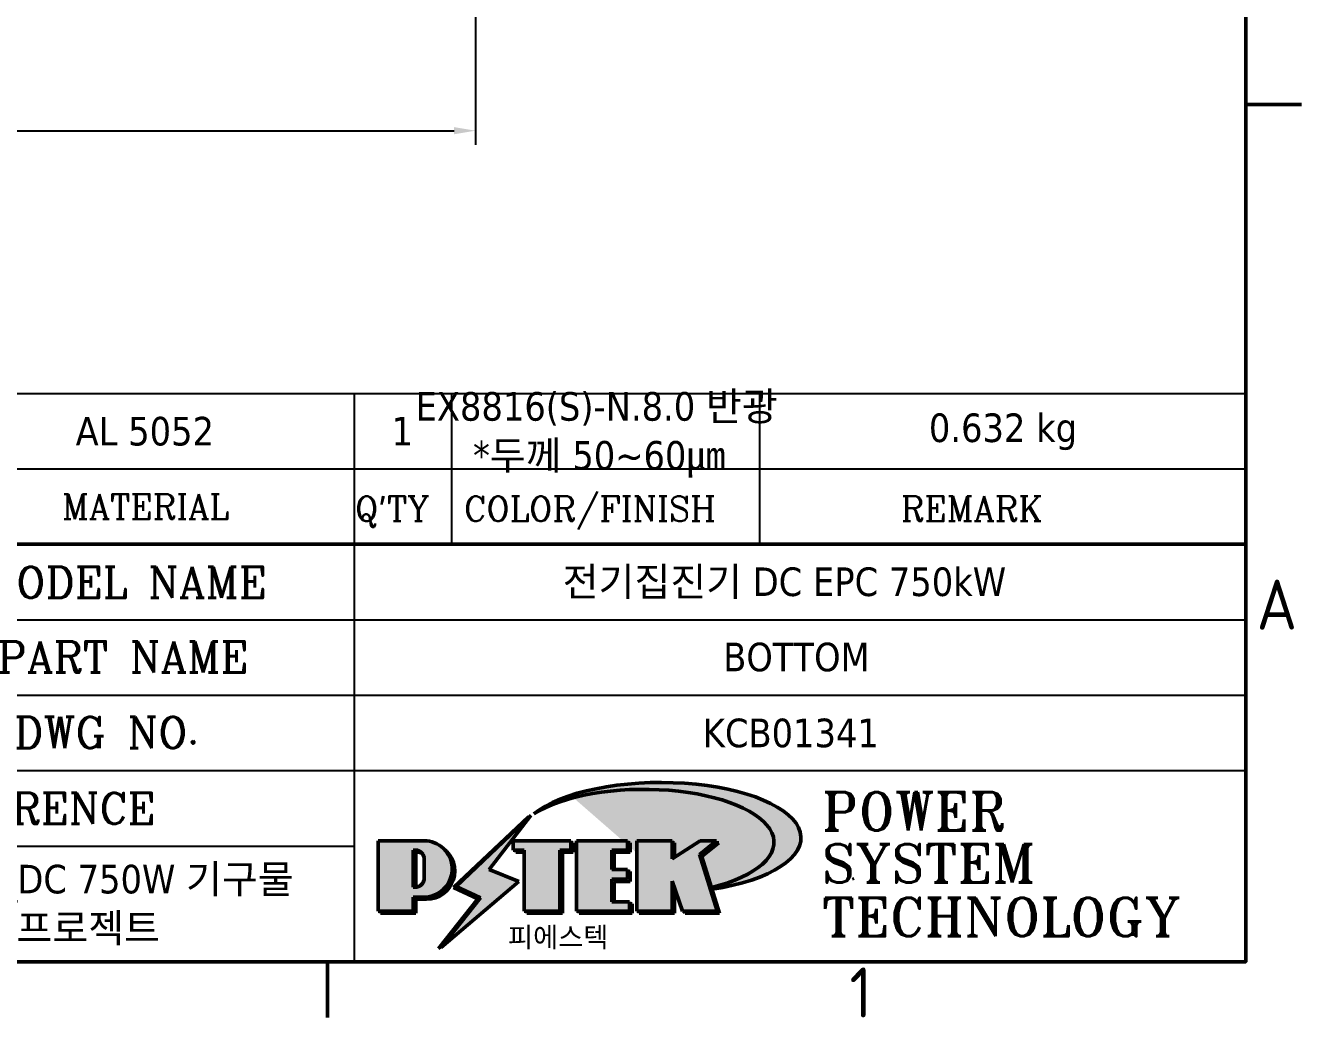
# Model space of a CAD drawing. Header units: millimetres. Extents: x 0 to 1188, y 0 to 840.
# Drawn here: x 997.2 to 1175.8, y 12.2 to 151 of the extents above; entities that cross this region are included whole.
import ezdxf
from ezdxf.enums import TextEntityAlignment as Align

# ---------------------------------------------------------------- set-up
doc = ezdxf.new("R2010")
doc.units = ezdxf.units.MM
doc.header["$LTSCALE"] = 2
doc.layers.get('0').update_dxf_attribs({"color": 3, "lineweight": 25})
for name, color, linetype, lineweight in [('경계(ISO)', 7, 'Continuous', 50), ('제목(ISO)', 5, 'Continuous', 50), ('치수(ISO)', 2, 'Continuous', 25), ('해치(ISO)', 7, 'Continuous', 18)]:
    doc.layers.add(name, color=color, linetype=linetype, lineweight=lineweight)
doc.styles.add('HAN_370', font='', dxfattribs={"width": 2})
doc.styles.add('RC_284', font='ROMANC.shx')
doc.styles.add('RC_292', font='ROMANC.shx')
doc.styles.add('ROMANT_294', font='romant.shx')
doc.styles.add('문자 텍스트_PSTEK_POSCO', font='isocp.shx')
doc.styles.add('치수 텍스트_PSTEK_POSCO', font='isocp.shx')
doc.styles.add('텍스트 스타일198', font='tahoma.ttf')
doc.styles.get('HAN_370').set_extended_font_data('GulimChe')
doc.dimstyles.new('치수_PSTEK_POSCO', dxfattribs={"dimscale": 2, "dimtxt": 2.5, "dimasz": 1.5, "dimexe": 1, "dimexo": 1.5, "dimgap": 1, "dimtad": 1, "dimrnd": 1e-08, "dimdsep": 46, "dimtxsty": '치수 텍스트_PSTEK_POSCO', "dimcen": 0.09, "dimdle": 10, "dimclrd": 7, "dimclre": 7, "dimclrt": 2, "dimadec": 1, "dimazin": 2, "dimtfac": 1, "dimtmove": 0, "dimatfit": 3, "dimfxl": 0, "dimtolj": 1, "dimlwd": -1, "dimlwe": -1, "dimarcsym": 0})

# ---------------------------------------------------------------- blocks, each defined once
blk = doc.blocks.new('경계 Default Border')
at = {"layer": '경계(ISO)'}
for p, q in [((584.0000152587891, 70), (587.9000091552734, 70)), ((519.7499847412109, 10), (519.7499847412109, 6.100000143051147))]:
    blk.add_line(p, q, dxfattribs=at)
at = {"layer": '경계(ISO)', "flags": 128}
blk.add_lwpolyline([(10, 10), (10, 410), (584.0000152587891, 410), (584.0000152587891, 10), (10, 10)], dxfattribs=at)
at = {"layer": '경계(ISO)', "color": 2, "char_height": 3.499999940395355, "attachment_point": 7, "style": '문자 텍스트_PSTEK_POSCO'}
for s, insert in [('A', (584.7668009327638, 33.24165676429402)), ('1', (556.2754104957878, 6.100000059604644))]:
    blk.add_mtext(s, dxfattribs=dict(at, insert=insert))
blk = doc.blocks.new('제목 블록 PSTEK')
for color, points in [(252, [(317.2195697678507, 17.0593801673321), (322.0326348870767, 21.62682475217465), (322.2781991042243, 21.94392121864296), (317.0471853425802, 16.97985676345368), (318.7512090904202, 16.1899260703855), (316.0018030350395, 12.71868385740789), (316.3356552234328, 13.00206718743325), (318.9235935156908, 16.2694494742633)]), (5, [(321.6183518841322, 17.4193704504104), (319.5281351041078, 18.24969419629727), (322.4505835294948, 22.02344462252142), (317.2195697678507, 17.0593801673321), (318.9235935156908, 16.2694494742633), (316.1741874603099, 12.79820726128571)]), (1, [(324.4839107253602, 19.60711530335299), (325.2419748254881, 19.60711530335299), (325.2419748254881, 20.25857663940324), (321.2266040451076, 20.25857663940324), (321.2266040451076, 19.60711530335299), (321.9846681452406, 19.60711530335299), (321.9846681452406, 15.3430047401139), (324.4839107253602, 15.3430047401139)]), (252, [(324.6615819988275, 19.45905590879572), (325.4196460989604, 19.45905590879572), (325.4196460989604, 20.11051724484596), (325.2419748254881, 20.11051724484596), (325.2419748254881, 19.60711530335299), (324.4839107253602, 19.60711530335299), (324.4839107253602, 15.3430047401139), (322.1623394187076, 15.3430047401139), (322.1623394187076, 15.19494534555726), (324.6615819988275, 15.19494534555726)]), (1, [(329.2277337269622, 20.25857663940324), (325.65654113025, 20.25857663940324), (325.65654113025, 15.3430047401139), (329.3580259941756, 15.3430047401139), (329.3580259941756, 15.9944660761648), (328.1137701654877, 15.9944660761648), (328.1137701654877, 17.56360607323003), (329.2277337269622, 17.56360607323003), (329.2277337269622, 18.25543873810179), (328.1137701654877, 18.25543873810179), (328.1137701654877, 19.60711530335299), (329.2277337269622, 19.60711530335299)]), (252, [(328.2914414389548, 19.45905590879572), (329.4054050004294, 19.45905590879572), (329.4054050004294, 20.11051724484596), (329.2277337269622, 20.11051724484596), (329.2277337269622, 19.60711530335299), (328.1137701654877, 19.60711530335299), (328.1137701654877, 18.25543873810179), (328.2914414389548, 18.25543873810179)]), (1, [(332.3312149849806, 20.25857663940324), (329.8592894925411, 20.25857663940324), (329.8592894925411, 15.3430047401139), (332.3312149849806, 15.3430047401139), (332.3312149849806, 17.4318630164523), (333.0701931098801, 15.3430047401139), (335.4855464857051, 15.3430047401139), (334.2514536401189, 19.30614745124769), (335.4379594596742, 20.25857663940324), (334.3071782107978, 20.25857663940324), (332.3312149849806, 18.99741471888304)]), (252, [(332.5088862584528, 20.1105172448466), (332.3312149849806, 20.1105172448466), (332.3312149849806, 18.99741471888368), (332.5088862584528, 19.11081371413894)]), (252, [(335.6156307331414, 20.11051724484596), (335.2535118015555, 20.11051724484596), (334.2514536401189, 19.30614745124769), (335.4855464857051, 15.3430047401139), (333.1954852176545, 15.3430047401139), (333.2478643833523, 15.19494534555726), (335.6632177591723, 15.19494534555726), (334.4291249135862, 19.15808805669106)]), (252, [(321.9846681452406, 19.60711530335299), (321.4042753185749, 19.60711530335299), (321.4042753185749, 19.45905590879572), (321.9846681452406, 19.45905590879572)]), (252, [(328.2914414389548, 17.41554667867274), (329.4054050004294, 17.41554667867274), (329.4054050004294, 18.10737934354514), (329.2277337269622, 18.10737934354514), (329.2277337269622, 17.56360607323003), (328.1137701654877, 17.56360607323003), (328.1137701654877, 15.9944660761648), (328.2914414389548, 15.9944660761648)]), (252, [(332.5088862584528, 16.92964231796647), (332.3312149849806, 17.43186301645164), (332.3312149849806, 15.3430047401139), (330.0369607660135, 15.3430047401139), (330.0369607660135, 15.19494534555726), (332.5088862584528, 15.19494534555726)]), (252, [(329.5356972676428, 15.8464066816075), (329.3580259941756, 15.8464066816075), (329.3580259941756, 15.3430047401139), (325.8342124037171, 15.3430047401139), (325.8342124037171, 15.19494534555726), (329.5356972676428, 15.19494534555726)])]:
    blk.add_hatch(color=color).paths.add_polyline_path(points)
h = blk.add_hatch(color=1)
edge = h.paths.add_edge_path(flags=0)
edge.add_line((314.2242174273352, 19.60711530335299), (314.2242174273352, 17.00126995915134))
edge.add_line((314.2242174273352, 17.00126995915134), (314.3485873187598, 17.00126995915134))
edge.add_arc((314.3485873187598, 17.6527312952023), 0.6514613360509371, 270, 360)
edge.add_line((315.0000486548106, 17.6527312952023), (315.0000486548106, 18.95565396730211))
edge.add_arc((314.3485873187598, 18.95565396730212), 0.6514613360508712, 0, 90)
edge.add_line((314.3485873187598, 19.60711530335299), (314.2242174273352, 19.60711530335299))
edge = h.paths.add_edge_path()
edge.add_arc((314.9847713324306, 18.28938669179658), 1.969189947606664, 269.9999999999959, 450)
edge.add_line((314.9847713324306, 20.25857663940318), (311.7664314776902, 20.25857663940324))
edge.add_line((311.7664314776902, 20.25857663940324), (311.7664314776902, 15.3430047401139))
edge.add_line((311.7664314776902, 15.3430047401139), (314.2242174273352, 15.3430047401139))
edge.add_line((314.2242174273352, 15.3430047401139), (314.2242174273352, 16.32019674418991))
edge.add_line((314.2242174273352, 16.32019674418991), (314.9847713324307, 16.32019674418991))
h = blk.add_hatch(color=252)
edge = h.paths.add_edge_path()
edge.add_arc((314.9847713324309, 18.28938669179657), 1.969189947606666, 270, 406.8278729790604)
edge.add_arc((315.1624426058984, 18.1413272972396), 1.969189947606962, -90, 53.560984836317004, ccw=False)
edge.add_line((315.1624426058984, 16.17213734963263), (314.4018887008024, 16.17213734963263))
edge.add_line((314.4018887008024, 16.17213734963263), (314.4018887008024, 15.19494534555726))
edge.add_line((314.4018887008024, 15.19494534555726), (311.9441027511573, 15.19494534555726))
edge.add_line((311.9441027511573, 15.19494534555726), (311.9441027511573, 15.3430047401139))
edge.add_line((311.9441027511573, 15.3430047401139), (314.2242174273352, 15.3430047401139))
edge.add_line((314.2242174273352, 15.3430047401139), (314.2242174273352, 16.32019674418991))
edge.add_line((314.2242174273352, 16.32019674418991), (314.9847713324309, 16.32019674418991))
h = blk.add_hatch(color=252)
edge = h.paths.add_edge_path()
edge.add_line((314.4018887008024, 19.45905590879572), (314.5262585922315, 19.45905590879572))
edge.add_arc((314.5262585922314, 18.80759457274939), 0.6514613360463194, 60.4189348879147, 90.00000000000318, ccw=False)
edge.add_arc((314.3485873187602, 18.95565396730057), 0.6514613360524251, 39.96992292766206, 90.00000000009999)
edge.add_line((314.3485873187591, 19.60711530335307), (314.2242174273352, 19.60711530335298))
edge.add_line((314.2242174273352, 19.60711530335299), (314.2242174273352, 17.00126995915134))
edge.add_line((314.2242174273352, 17.00126995915134), (314.3485873187591, 17.00126995915134))
edge.add_arc((314.3485873187568, 17.652731295233), 0.6514613360816299, 270.0000000002, 274.6930825552478)
edge.add_line((314.4018887008024, 17.0034541317032), (314.4018887008024, 19.45905590879572))
at = {"layer": '해치(ISO)', "true_color": 0x27d1fc}
h = blk.add_hatch(color=140, dxfattribs=at)
edge = h.paths.add_edge_path()
edge.add_ellipse((330.3660919371412, 20.15576403068321), major_axis=(9.100907360794343, 0), ratio=0.4069904968023172, start_angle=301.3098473703837, end_angle=507.7436900681698)
edge.add_ellipse((331.5340919371412, 20.4634168429492), major_axis=(-9.82350664112931, 0), ratio=0.3942600559756514, start_angle=111.51207141178469, end_angle=334.47025347086895, ccw=False)
edge.add_line((335.1363447531188, 16.8601935978785), (335.0955236905705, 16.99119398620872))
at = {"color": 180}
for p, q in [((182.4757929790549, 51.56524660363496), (372.4757929537551, 51.56524660363496)), ((310.0881549537552, 51.56524660363496), (310.0881549537553, 41.00524660363494)), ((316.9044520275131, 51.56524660363496), (316.9044520275127, 41.00524660363494)), ((338.4566026226726, 51.56524660363496), (338.4566026226727, 41.00524660363494)), ((372.4757929537551, 51.56524660363496), (372.4757929537551, 11.79100474011389)), ((182.475792979055, 46.2852466036349), (372.4757929537551, 46.28524660363492)), ((310.088154953755, 41.00524660363494), (310.088154953755, 11.79100474011392)), ((206.451475290024, 35.72524660363497), (372.4757929537551, 35.72524660363497)), ((255.917593136736, 30.44524660363498), (372.4757929537552, 30.44524660363501)), ((255.9175931367359, 25.16524660363502), (372.4757929537552, 25.165246603635)), ((255.9175931367359, 19.88524660363481), (310.0881549537553, 19.88524660363481)), ((182.475792979055, 11.79100474011392), (372.4757929537551, 11.79100474011389))]:
    blk.add_line(p, q, dxfattribs=at)
at = {"color": 7, "lineweight": 50}
blk.add_line((206.451475290024, 41.00524660363494), (372.4757929537551, 41.00524660363496), dxfattribs=at)
at = {"color": 7}
for p, q in [((322.2781991042243, 21.94392121864296), (317.0471853425802, 16.97985676345368)), ((322.4505835294948, 22.02344462252142), (317.2195697678507, 17.0593801673321)), ((317.2195697678507, 17.0593801673321), (322.0326348870767, 21.62682475217465)), ((319.5281351041078, 18.24969419629727), (322.4505835294948, 22.02344462252142)), ((322.0326348870767, 21.62682475217465), (322.2781991042243, 21.94392121864296)), ((311.7664314776902, 20.25900474011391), (311.7664314776902, 15.34300474011391)), ((314.9847713324309, 20.25857663940324), (311.7664314776902, 20.25857663940324)), ((314.9847713324309, 20.25857663940324), (311.7664314776902, 20.25857663940324)), ((311.7664314776902, 20.25857663940324), (311.7664314776902, 15.3430047401139)), ((325.2419748254881, 20.25857663940324), (321.2266040451076, 20.25857663940324)), ((321.2266040451076, 20.25857663940324), (321.2266040451076, 19.60711530335299)), ((325.2419748254881, 20.25857663940324), (321.2266040451076, 20.25857663940324)), ((321.2266040451076, 20.25857663940324), (321.2266040451076, 19.60711530335299)), ((325.2419748254881, 19.60711530335299), (325.2419748254881, 20.25857663940324)), ((325.2419748254881, 19.60711530335299), (325.2419748254881, 20.25857663940324)), ((325.4196460989604, 20.11051724484596), (325.2419748254881, 20.11051724484596)), ((325.2419748254881, 20.11051724484596), (325.2419748254881, 19.60711530335299)), ((325.4196460989604, 19.45905590879572), (325.4196460989604, 20.11051724484596)), ((329.2277337269622, 20.25857663940324), (325.65654113025, 20.25857663940324)), ((325.65654113025, 20.25857663940324), (325.65654113025, 15.3430047401139)), ((325.65654113025, 20.25857663940324), (325.65654113025, 15.3430047401139)), ((329.2277337269622, 20.25857663940324), (325.65654113025, 20.25857663940324)), ((329.2277337269622, 19.60711530335299), (329.2277337269622, 20.25857663940324)), ((329.2277337269622, 19.60711530335299), (329.2277337269622, 20.25857663940324)), ((329.4054050004294, 20.11051724484596), (329.2277337269622, 20.11051724484596)), ((329.2277337269622, 20.11051724484596), (329.2277337269622, 19.60711530335299)), ((329.4054050004294, 19.45905590879572), (329.4054050004294, 20.11051724484596)), ((332.3312149849806, 20.25857663940324), (329.8592894925411, 20.25857663940324)), ((329.8592894925411, 20.25857663940324), (329.8592894925411, 15.3430047401139)), ((329.8592894925411, 20.25857663940324), (329.8592894925411, 15.3430047401139)), ((332.3312149849806, 20.25857663940324), (329.8592894925411, 20.25857663940324)), ((334.3071782107978, 20.25857663940324), (332.3312149849806, 18.99741471888304)), ((332.3312149849806, 18.99741471888304), (332.3312149849806, 20.25857663940324)), ((334.3071782107978, 20.25857663940324), (332.3312149849806, 18.99741471888304)), ((332.3312149849806, 18.99741471888304), (332.3312149849806, 20.25857663940324)), ((332.5088862584528, 20.1105172448466), (332.3312149849806, 20.1105172448466)), ((332.3312149849806, 20.1105172448466), (332.3312149849806, 18.99741471888368)), ((332.5088862584528, 19.11081371413894), (332.5088862584528, 20.1105172448466)), ((334.2514536401189, 19.30614745124769), (335.4379594596742, 20.25857663940324)), ((334.2514536401189, 19.30614745124769), (335.4379594596742, 20.25857663940324)), ((335.2535118015555, 20.11051724484596), (334.2514536401189, 19.30614745124769)), ((335.4379594596742, 20.25857663940324), (334.3071782107978, 20.25857663940324)), ((335.4379594596742, 20.25857663940324), (334.3071782107978, 20.25857663940324)), ((334.4291249135862, 19.15808805669104), (335.6156307331414, 20.11051724484596)), ((335.6156307331414, 20.11051724484596), (335.2535118015555, 20.11051724484596)), ((314.2242174273352, 17.00126995915134), (314.2242174273352, 19.60711530335299)), ((314.2242174273352, 19.60711530335299), (314.3485873187591, 19.60711530335299)), ((314.3485873187591, 19.60711530335299), (314.2242174273352, 19.60711530335299)), ((314.2242174273352, 19.60711530335299), (314.2242174273352, 17.00126995915134)), ((314.2242174273352, 17.00126995915134), (314.2242174273352, 19.60711530335299)), ((314.2242174273352, 19.60711530335299), (314.3485873187591, 19.60711530335299)), ((314.4018887008024, 19.45905590879572), (314.5262585922314, 19.45905590879572)), ((314.4018887008024, 17.0034541317032), (314.4018887008024, 19.45905590879572)), ((315.0000486548106, 18.95565396730275), (315.0000486548106, 17.65273129520161)), ((315.0000486548106, 18.95565396730275), (315.0000486548106, 17.65273129520161)), ((321.2266040451076, 19.60711530335299), (321.9846681452406, 19.60711530335299)), ((321.2266040451076, 19.60711530335299), (321.9846681452406, 19.60711530335299)), ((321.4042753185749, 19.60711530335299), (321.4042753185749, 19.45905590879572)), ((321.9846681452406, 19.60711530335299), (321.4042753185749, 19.60711530335299)), ((321.4042753185749, 19.45905590879572), (321.9846681452406, 19.45905590879572)), ((321.9846681452406, 19.60711530335299), (321.9846681452406, 15.3430047401139)), ((321.9846681452406, 19.45905590879572), (321.9846681452406, 19.60711530335299)), ((321.9846681452406, 19.60711530335299), (321.9846681452406, 15.3430047401139)), ((324.4839107253602, 19.60711530335299), (325.2419748254881, 19.60711530335299)), ((324.4839107253602, 15.3430047401139), (324.4839107253602, 19.60711530335299)), ((325.2419748254881, 19.60711530335299), (324.4839107253602, 19.60711530335299)), ((324.4839107253602, 19.60711530335299), (324.4839107253602, 15.3430047401139)), ((324.4839107253602, 19.60711530335299), (325.2419748254881, 19.60711530335299)), ((324.4839107253602, 15.3430047401139), (324.4839107253602, 19.60711530335299)), ((324.6615819988275, 19.45905590879572), (325.4196460989604, 19.45905590879572)), ((324.6615819988275, 15.19494534555726), (324.6615819988275, 19.45905590879572)), ((328.1137701654877, 18.25543873810179), (328.1137701654877, 19.60711530335299)), ((328.1137701654877, 19.60711530335299), (329.2277337269622, 19.60711530335299)), ((329.2277337269622, 19.60711530335299), (328.1137701654877, 19.60711530335299)), ((328.1137701654877, 19.60711530335299), (328.1137701654877, 18.25543873810179)), ((328.1137701654877, 18.25543873810179), (328.1137701654877, 19.60711530335299)), ((328.1137701654877, 19.60711530335299), (329.2277337269622, 19.60711530335299)), ((328.2914414389548, 18.25543873810179), (328.2914414389548, 19.45905590879572)), ((328.2914414389548, 19.45905590879572), (329.4054050004294, 19.45905590879572)), ((332.3312149849806, 18.99741471888368), (332.5088862584528, 19.11081371413894)), ((335.4855464857051, 15.3430047401139), (334.2514536401189, 19.30614745124769)), ((334.2514536401189, 19.30614745124769), (335.4855464857051, 15.3430047401139)), ((335.4855464857051, 15.3430047401139), (334.2514536401189, 19.30614745124769)), ((335.6632177591723, 15.19494534555726), (334.4291249135862, 19.15808805669104)), ((321.6183518841322, 17.4193704504104), (319.5281351041078, 18.24969419629727)), ((329.2277337269622, 18.25543873810179), (328.1137701654877, 18.25543873810179)), ((328.1137701654877, 18.25543873810179), (328.2914414389548, 18.25543873810179)), ((329.2277337269622, 18.25543873810179), (328.1137701654877, 18.25543873810179)), ((329.2277337269622, 17.56360607323003), (329.2277337269622, 18.25543873810179)), ((329.2277337269622, 17.56360607323003), (329.2277337269622, 18.25543873810179)), ((329.4054050004294, 18.10737934354514), (329.2277337269622, 18.10737934354514)), ((329.2277337269622, 18.10737934354514), (329.2277337269622, 17.56360607323003)), ((329.4054050004294, 17.41554667867274), (329.4054050004294, 18.10737934354514)), ((314.3485873187591, 17.00126995915134), (314.2242174273352, 17.00126995915134)), ((314.2242174273352, 17.00126995915134), (314.3485873187591, 17.00126995915134)), ((314.3485873187591, 17.00126995915134), (314.2242174273352, 17.00126995915134)), ((316.1741874603099, 12.79820726128571), (321.6183518841322, 17.4193704504104)), ((317.0471853425802, 16.97985676345368), (318.7512090904202, 16.1899260703855)), ((318.9235935156908, 16.2694494742633), (317.2195697678507, 17.0593801673321)), ((317.2195697678507, 17.0593801673321), (318.9235935156908, 16.2694494742633)), ((328.1137701654877, 17.56360607323003), (329.2277337269622, 17.56360607323003)), ((328.1137701654877, 15.9944660761648), (328.1137701654877, 17.56360607323003)), ((329.2277337269622, 17.56360607323003), (328.1137701654877, 17.56360607323003)), ((328.1137701654877, 17.56360607323003), (328.1137701654877, 15.9944660761648)), ((328.1137701654877, 17.56360607323003), (329.2277337269622, 17.56360607323003)), ((328.1137701654877, 15.9944660761648), (328.1137701654877, 17.56360607323003)), ((328.2914414389548, 15.9944660761648), (328.2914414389548, 17.41554667867274)), ((328.2914414389548, 17.41554667867274), (329.4054050004294, 17.41554667867274)), ((332.3312149849806, 17.4318630164523), (333.0701931098801, 15.3430047401139)), ((332.3312149849806, 15.3430047401139), (332.3312149849806, 17.4318630164523)), ((332.5088862584528, 16.92964231796647), (332.3312149849806, 17.43186301645164)), ((332.3312149849806, 17.43186301645164), (332.3312149849806, 15.3430047401139)), ((332.3312149849806, 17.4318630164523), (333.0701931098801, 15.3430047401139)), ((332.3312149849806, 15.3430047401139), (332.3312149849806, 17.4318630164523)), ((345.0447381189468, 17.50375595811051), (344.9867755289346, 17.689895936919)), ((314.2242174273352, 16.32019674418991), (314.9847713324309, 16.32019674418991)), ((314.2242174273352, 15.3430047401139), (314.2242174273352, 16.32019674418991)), ((314.9847713324309, 16.32019674418991), (314.2242174273352, 16.32019674418991)), ((314.2242174273352, 16.32019674418991), (314.2242174273352, 15.3430047401139)), ((314.2242174273352, 16.32019674418991), (314.9847713324309, 16.32019674418991)), ((314.2242174273352, 15.3430047401139), (314.2242174273352, 16.32019674418991)), ((314.4018887008024, 16.17213734963263), (315.162442605898, 16.17213734963263)), ((314.4018887008024, 15.19494534555726), (314.4018887008024, 16.17213734963263)), ((318.7512090904202, 16.1899260703855), (316.0018030350395, 12.71868385740789)), ((318.9235935156908, 16.2694494742633), (316.1741874603099, 12.79820726128571)), ((316.3356552234328, 13.00206718743325), (318.9235935156908, 16.2694494742633)), ((332.5088862584528, 15.19494534555726), (332.5088862584528, 16.92964231796647)), ((311.7664314776902, 15.3430047401139), (314.2242174273352, 15.3430047401139)), ((311.7664314776902, 15.3430047401139), (314.2242174273352, 15.3430047401139)), ((314.2242174273352, 15.3430047401139), (311.9441027511573, 15.3430047401139)), ((311.9441027511573, 15.3430047401139), (311.9441027511573, 15.19494534555726)), ((311.9441027511573, 15.19494534555726), (314.4018887008024, 15.19494534555726)), ((321.9846681452406, 15.3430047401139), (324.4839107253602, 15.3430047401139)), ((321.9846681452406, 15.3430047401139), (324.4839107253602, 15.3430047401139)), ((324.4839107253602, 15.3430047401139), (322.1623394187076, 15.3430047401139)), ((322.1623394187076, 15.3430047401139), (322.1623394187076, 15.19494534555726)), ((322.1623394187076, 15.19494534555726), (324.6615819988275, 15.19494534555726)), ((325.65654113025, 15.3430047401139), (329.3580259941756, 15.3430047401139)), ((325.65654113025, 15.3430047401139), (329.3580259941756, 15.3430047401139)), ((329.3580259941756, 15.3430047401139), (325.8342124037171, 15.3430047401139)), ((325.8342124037171, 15.3430047401139), (325.8342124037171, 15.19494534555726)), ((325.8342124037171, 15.19494534555726), (329.5356972676428, 15.19494534555726)), ((329.3580259941756, 15.9944660761648), (328.1137701654877, 15.9944660761648)), ((328.1137701654877, 15.9944660761648), (328.2914414389548, 15.9944660761648)), ((329.3580259941756, 15.9944660761648), (328.1137701654877, 15.9944660761648)), ((329.3580259941756, 15.3430047401139), (329.3580259941756, 15.9944660761648)), ((329.3580259941756, 15.3430047401139), (329.3580259941756, 15.9944660761648)), ((329.5356972676428, 15.8464066816075), (329.3580259941756, 15.8464066816075)), ((329.3580259941756, 15.8464066816075), (329.3580259941756, 15.3430047401139)), ((329.5356972676428, 15.19494534555726), (329.5356972676428, 15.8464066816075)), ((329.8592894925411, 15.3430047401139), (332.3312149849806, 15.3430047401139)), ((329.8592894925411, 15.3430047401139), (332.3312149849806, 15.3430047401139)), ((332.3312149849806, 15.3430047401139), (330.0369607660135, 15.3430047401139)), ((330.0369607660135, 15.3430047401139), (330.0369607660135, 15.19494534555726)), ((330.0369607660135, 15.19494534555726), (332.5088862584528, 15.19494534555726)), ((333.0701931098801, 15.3430047401139), (335.4855464857051, 15.3430047401139)), ((333.0701931098801, 15.3430047401139), (335.4855464857051, 15.3430047401139)), ((335.4855464857051, 15.3430047401139), (333.1954852176545, 15.3430047401139)), ((333.1954852176545, 15.3430047401139), (333.2478643833523, 15.19494534555726)), ((333.2478643833523, 15.19494534555726), (335.6632177591723, 15.19494534555726)), ((316.0018030350395, 12.71868385740789), (316.3356552234328, 13.00206718743325))]:
    blk.add_line(p, q, dxfattribs=at)
at = {"color": 5}
for p, q in [((322.4505835294948, 22.02344462252142), (317.2195697678507, 17.0593801673321)), ((319.5281351041078, 18.24969419629727), (322.4505835294948, 22.02344462252142)), ((321.6183518841322, 17.4193704504104), (319.5281351041078, 18.24969419629727)), ((316.1741874603099, 12.79820726128571), (321.6183518841322, 17.4193704504104)), ((317.2195697678507, 17.0593801673321), (318.9235935156908, 16.2694494742633)), ((318.9235935156908, 16.2694494742633), (316.1741874603099, 12.79820726128571))]:
    blk.add_line(p, q, dxfattribs=at)
at = {"color": 1}
for p, q in [((314.9847713324309, 20.25857663940324), (311.7664314776902, 20.25857663940324)), ((311.7664314776902, 20.25857663940324), (311.7664314776902, 15.3430047401139)), ((325.2419748254881, 20.25857663940324), (321.2266040451076, 20.25857663940324)), ((321.2266040451076, 20.25857663940324), (321.2266040451076, 19.60711530335299)), ((325.2419748254881, 19.60711530335299), (325.2419748254881, 20.25857663940324)), ((329.2277337269622, 20.25857663940324), (325.65654113025, 20.25857663940324)), ((325.65654113025, 20.25857663940324), (325.65654113025, 15.3430047401139)), ((329.2277337269622, 19.60711530335299), (329.2277337269622, 20.25857663940324)), ((332.3312149849806, 20.25857663940324), (329.8592894925411, 20.25857663940324)), ((329.8592894925411, 20.25857663940324), (329.8592894925411, 15.3430047401139)), ((334.3071782107978, 20.25857663940324), (332.3312149849806, 18.99741471888304)), ((332.3312149849806, 18.99741471888304), (332.3312149849806, 20.25857663940324)), ((334.2514536401189, 19.30614745124769), (335.4379594596742, 20.25857663940324)), ((335.4379594596742, 20.25857663940324), (334.3071782107978, 20.25857663940324)), ((314.2242174273352, 17.00126995915134), (314.2242174273352, 19.60711530335299)), ((314.2242174273352, 19.60711530335299), (314.3485873187591, 19.60711530335299)), ((315.0000486548106, 18.95565396730275), (315.0000486548106, 17.65273129520161)), ((321.2266040451076, 19.60711530335299), (321.9846681452406, 19.60711530335299)), ((321.9846681452406, 19.60711530335299), (321.9846681452406, 15.3430047401139)), ((324.4839107253602, 19.60711530335299), (325.2419748254881, 19.60711530335299)), ((324.4839107253602, 15.3430047401139), (324.4839107253602, 19.60711530335299)), ((328.1137701654877, 18.25543873810179), (328.1137701654877, 19.60711530335299)), ((328.1137701654877, 19.60711530335299), (329.2277337269622, 19.60711530335299)), ((335.4855464857051, 15.3430047401139), (334.2514536401189, 19.30614745124769)), ((329.2277337269622, 18.25543873810179), (328.1137701654877, 18.25543873810179)), ((329.2277337269622, 17.56360607323003), (329.2277337269622, 18.25543873810179)), ((314.3485873187591, 17.00126995915134), (314.2242174273352, 17.00126995915134)), ((328.1137701654877, 17.56360607323003), (329.2277337269622, 17.56360607323003)), ((328.1137701654877, 15.9944660761648), (328.1137701654877, 17.56360607323003)), ((332.3312149849806, 17.4318630164523), (333.0701931098801, 15.3430047401139)), ((332.3312149849806, 15.3430047401139), (332.3312149849806, 17.4318630164523)), ((314.2242174273352, 16.32019674418991), (314.9847713324309, 16.32019674418991)), ((314.2242174273352, 15.3430047401139), (314.2242174273352, 16.32019674418991)), ((311.7664314776902, 15.3430047401139), (314.2242174273352, 15.3430047401139)), ((321.9846681452406, 15.3430047401139), (324.4839107253602, 15.3430047401139)), ((325.65654113025, 15.3430047401139), (329.3580259941756, 15.3430047401139)), ((329.3580259941756, 15.9944660761648), (328.1137701654877, 15.9944660761648)), ((329.3580259941756, 15.3430047401139), (329.3580259941756, 15.9944660761648)), ((329.8592894925411, 15.3430047401139), (332.3312149849806, 15.3430047401139)), ((333.0701931098801, 15.3430047401139), (335.4855464857051, 15.3430047401139))]:
    blk.add_line(p, q, dxfattribs=at)
at = {"color": 7}
for centre, radius, start, end in [((314.9847713324309, 18.28938669179658), 1.969189947606665, 270, 90), ((314.9847713324309, 18.28938669179658), 1.969189947606665, 270, 90), ((314.9847713324307, 18.2893866917965), 1.969189947606594, 270, 46.82787297909833), ((315.1624426058984, 18.1413272972396), 1.969189947606961, 270, 53.56098483636067), ((314.3485873187598, 18.95565396730211), 0.6514613360508712, 0, 90), ((314.3485873187602, 18.95565396730057), 0.6514613360524251, 39.96992292766117, 90), ((314.3485873187598, 18.95565396730212), 0.6514613360508712, 0, 90), ((314.5262585922314, 18.80759457274939), 0.6514613360463193, 60.41893488791137, 90), ((314.3485873187597, 17.65273129520228), 0.6514613360509381, 270, 0), ((314.3485873187598, 17.6527312952023), 0.6514613360509381, 270, 0), ((314.3485873187568, 17.652731295233), 0.6514613360816299, 270, 274.6930825552478)]:
    blk.add_arc(centre, radius, start, end, dxfattribs=at)
at = {"color": 1}
for centre, radius, start, end in [((314.9847713324309, 18.28938669179657), 1.969189947606665, 270, 90), ((314.3485873187598, 18.95565396730211), 0.6514613360508712, 0, 90), ((314.3485873187598, 17.6527312952023), 0.6514613360509381, 270, 0)]:
    blk.add_arc(centre, radius, start, end, dxfattribs=at)
at = {"layer": '제목(ISO)'}
for p, q in [((322.2781991042243, 21.94392121864296), (317.0471853425802, 16.97985676345368)), ((322.4505835294948, 22.02344462252142), (317.2195697678507, 17.0593801673321)), ((317.2195697678507, 17.0593801673321), (322.0326348870767, 21.62682475217465)), ((319.5281351041078, 18.24969419629727), (322.4505835294948, 22.02344462252142)), ((322.0326348870767, 21.62682475217465), (322.2781991042243, 21.94392121864296)), ((314.9847713324306, 20.25857663940324), (311.7664314776902, 20.25857663940324)), ((311.7664314776902, 20.25857663940324), (311.7664314776902, 15.3430047401139)), ((325.2419748254881, 20.25857663940324), (321.2266040451076, 20.25857663940324)), ((321.2266040451076, 20.25857663940324), (321.2266040451076, 19.60711530335299)), ((325.2419748254881, 19.60711530335299), (325.2419748254881, 20.25857663940324)), ((325.4196460989604, 20.11051724484596), (325.2419748254881, 20.11051724484596)), ((325.2419748254881, 20.11051724484596), (325.2419748254881, 19.60711530335299)), ((325.4196460989604, 19.45905590879572), (325.4196460989604, 20.11051724484596)), ((329.2277337269622, 20.25857663940324), (325.65654113025, 20.25857663940324)), ((325.65654113025, 20.25857663940324), (325.65654113025, 15.3430047401139)), ((329.2277337269622, 19.60711530335299), (329.2277337269622, 20.25857663940324)), ((329.4054050004294, 20.11051724484596), (329.2277337269622, 20.11051724484596)), ((329.2277337269622, 20.11051724484596), (329.2277337269622, 19.60711530335299)), ((329.4054050004294, 19.45905590879572), (329.4054050004294, 20.11051724484596)), ((332.3312149849806, 20.25857663940324), (329.8592894925411, 20.25857663940324)), ((329.8592894925411, 20.25857663940324), (329.8592894925411, 15.3430047401139)), ((334.3071782107978, 20.25857663940324), (332.3312149849806, 18.99741471888304)), ((332.3312149849806, 18.99741471888304), (332.3312149849806, 20.25857663940324)), ((332.5088862584528, 20.1105172448466), (332.3312149849806, 20.1105172448466)), ((332.3312149849806, 20.1105172448466), (332.3312149849806, 18.99741471888368)), ((332.5088862584528, 19.11081371413894), (332.5088862584528, 20.1105172448466)), ((334.2514536401189, 19.30614745124769), (335.4379594596742, 20.25857663940324)), ((335.2535118015555, 20.11051724484596), (334.2514536401189, 19.30614745124769)), ((335.4379594596742, 20.25857663940324), (334.3071782107978, 20.25857663940324)), ((334.4291249135862, 19.15808805669106), (335.6156307331414, 20.11051724484596)), ((335.6156307331414, 20.11051724484596), (335.2535118015555, 20.11051724484596)), ((314.2242174273352, 17.00126995915134), (314.2242174273352, 19.60711530335299)), ((314.2242174273352, 19.60711530335299), (314.3485873187598, 19.60711530335299)), ((314.3485873187591, 19.60711530335299), (314.2242174273352, 19.60711530335299)), ((314.2242174273352, 19.60711530335299), (314.2242174273352, 17.00126995915134)), ((314.4018887008024, 19.45905590879572), (314.5262585922314, 19.45905590879572)), ((314.4018887008024, 17.0034541317032), (314.4018887008024, 19.45905590879572)), ((315.0000486548106, 18.95565396730211), (315.0000486548106, 17.6527312952023)), ((321.2266040451076, 19.60711530335299), (321.9846681452406, 19.60711530335299)), ((321.9846681452406, 19.60711530335299), (321.4042753185749, 19.60711530335299)), ((321.4042753185749, 19.60711530335299), (321.4042753185749, 19.45905590879572)), ((321.4042753185749, 19.45905590879572), (321.9846681452406, 19.45905590879572)), ((321.9846681452406, 19.60711530335299), (321.9846681452406, 15.3430047401139)), ((321.9846681452406, 19.45905590879572), (321.9846681452406, 19.60711530335299)), ((324.4839107253602, 19.60711530335299), (325.2419748254881, 19.60711530335299)), ((324.4839107253602, 15.3430047401139), (324.4839107253602, 19.60711530335299)), ((325.2419748254881, 19.60711530335299), (324.4839107253602, 19.60711530335299)), ((324.4839107253602, 19.60711530335299), (324.4839107253602, 15.3430047401139)), ((324.6615819988275, 19.45905590879572), (325.4196460989604, 19.45905590879572)), ((324.6615819988275, 15.19494534555726), (324.6615819988275, 19.45905590879572)), ((328.1137701654877, 18.25543873810179), (328.1137701654877, 19.60711530335299)), ((328.1137701654877, 19.60711530335299), (329.2277337269622, 19.60711530335299)), ((329.2277337269622, 19.60711530335299), (328.1137701654877, 19.60711530335299)), ((328.1137701654877, 19.60711530335299), (328.1137701654877, 18.25543873810179)), ((328.2914414389548, 19.45905590879572), (329.4054050004294, 19.45905590879572)), ((328.2914414389548, 18.25543873810179), (328.2914414389548, 19.45905590879572)), ((332.3312149849806, 18.99741471888368), (332.5088862584528, 19.11081371413894)), ((335.4855464857051, 15.3430047401139), (334.2514536401189, 19.30614745124769)), ((334.2514536401189, 19.30614745124769), (335.4855464857051, 15.3430047401139)), ((335.6632177591723, 15.19494534555726), (334.4291249135862, 19.15808805669106)), ((321.6183518841322, 17.4193704504104), (319.5281351041078, 18.24969419629727)), ((329.2277337269622, 18.25543873810179), (328.1137701654877, 18.25543873810179)), ((328.1137701654877, 18.25543873810179), (328.2914414389548, 18.25543873810179)), ((329.2277337269622, 17.56360607323003), (329.2277337269622, 18.25543873810179)), ((329.4054050004294, 18.10737934354514), (329.2277337269622, 18.10737934354514)), ((329.2277337269622, 18.10737934354514), (329.2277337269622, 17.56360607323003)), ((329.4054050004294, 17.41554667867274), (329.4054050004294, 18.10737934354514)), ((314.3485873187598, 17.00126995915134), (314.2242174273352, 17.00126995915134)), ((314.2242174273352, 17.00126995915134), (314.3485873187591, 17.00126995915134)), ((316.1741874603099, 12.79820726128571), (321.6183518841322, 17.4193704504104)), ((317.0471853425802, 16.97985676345368), (318.7512090904202, 16.1899260703855)), ((317.2195697678507, 17.0593801673321), (318.9235935156908, 16.2694494742633)), ((318.9235935156908, 16.2694494742633), (317.2195697678507, 17.0593801673321)), ((328.1137701654877, 15.9944660761648), (328.1137701654877, 17.56360607323003)), ((328.1137701654877, 17.56360607323003), (329.2277337269622, 17.56360607323003)), ((329.2277337269622, 17.56360607323003), (328.1137701654877, 17.56360607323003)), ((328.1137701654877, 17.56360607323003), (328.1137701654877, 15.9944660761648)), ((328.2914414389548, 17.41554667867274), (329.4054050004294, 17.41554667867274)), ((328.2914414389548, 15.9944660761648), (328.2914414389548, 17.41554667867274)), ((332.3312149849806, 15.3430047401139), (332.3312149849806, 17.4318630164523)), ((332.3312149849806, 17.4318630164523), (333.0701931098801, 15.3430047401139)), ((332.5088862584528, 16.92964231796647), (332.3312149849806, 17.43186301645164)), ((332.3312149849806, 17.43186301645164), (332.3312149849806, 15.3430047401139)), ((314.2242174273352, 15.3430047401139), (314.2242174273352, 16.32019674418991)), ((314.2242174273352, 16.32019674418991), (314.9847713324307, 16.32019674418991)), ((314.9847713324309, 16.32019674418991), (314.2242174273352, 16.32019674418991)), ((314.2242174273352, 16.32019674418991), (314.2242174273352, 15.3430047401139)), ((314.4018887008024, 15.19494534555726), (314.4018887008024, 16.17213734963263)), ((314.4018887008024, 16.17213734963263), (315.1624426058984, 16.17213734963263)), ((318.7512090904202, 16.1899260703855), (316.0018030350395, 12.71868385740789)), ((318.9235935156908, 16.2694494742633), (316.1741874603099, 12.79820726128571)), ((316.3356552234328, 13.00206718743325), (318.9235935156908, 16.2694494742633)), ((332.5088862584528, 15.19494534555726), (332.5088862584528, 16.92964231796647)), ((311.7664314776902, 15.3430047401139), (314.2242174273352, 15.3430047401139)), ((314.2242174273352, 15.3430047401139), (311.9441027511573, 15.3430047401139)), ((311.9441027511573, 15.3430047401139), (311.9441027511573, 15.19494534555726)), ((311.9441027511573, 15.19494534555726), (314.4018887008024, 15.19494534555726)), ((321.9846681452406, 15.3430047401139), (324.4839107253602, 15.3430047401139)), ((324.4839107253602, 15.3430047401139), (322.1623394187076, 15.3430047401139)), ((322.1623394187076, 15.3430047401139), (322.1623394187076, 15.19494534555726)), ((322.1623394187076, 15.19494534555726), (324.6615819988275, 15.19494534555726)), ((325.65654113025, 15.3430047401139), (329.3580259941756, 15.3430047401139)), ((329.3580259941756, 15.3430047401139), (325.8342124037171, 15.3430047401139)), ((325.8342124037171, 15.3430047401139), (325.8342124037171, 15.19494534555726)), ((325.8342124037171, 15.19494534555726), (329.5356972676428, 15.19494534555726)), ((329.3580259941756, 15.9944660761648), (328.1137701654877, 15.9944660761648)), ((328.1137701654877, 15.9944660761648), (328.2914414389548, 15.9944660761648)), ((329.3580259941756, 15.3430047401139), (329.3580259941756, 15.9944660761648)), ((329.5356972676428, 15.8464066816075), (329.3580259941756, 15.8464066816075)), ((329.3580259941756, 15.8464066816075), (329.3580259941756, 15.3430047401139)), ((329.5356972676428, 15.19494534555726), (329.5356972676428, 15.8464066816075)), ((329.8592894925411, 15.3430047401139), (332.3312149849806, 15.3430047401139)), ((332.3312149849806, 15.3430047401139), (330.0369607660135, 15.3430047401139)), ((330.0369607660135, 15.3430047401139), (330.0369607660135, 15.19494534555726)), ((330.0369607660135, 15.19494534555726), (332.5088862584528, 15.19494534555726)), ((333.0701931098801, 15.3430047401139), (335.4855464857051, 15.3430047401139)), ((335.4855464857051, 15.3430047401139), (333.1954852176545, 15.3430047401139)), ((333.1954852176545, 15.3430047401139), (333.2478643833523, 15.19494534555726)), ((333.2478643833523, 15.19494534555726), (335.6632177591723, 15.19494534555726)), ((316.0018030350395, 12.71868385740789), (316.3356552234328, 13.00206718743325))]:
    blk.add_line(p, q, dxfattribs=at)
at = {"layer": '제목(ISO)', "color": 4}
blk.add_line((335.1363447531188, 16.8601935978785), (335.0955236905705, 16.99119398620872), dxfattribs=at)
at = {"layer": '제목(ISO)'}
for centre, radius, start, end in [((314.9847713324306, 18.28938669179658), 1.969189947606664, 46.82787297909431, 90), ((314.9847713324307, 18.2893866917965), 1.969189947606594, 270, 46.82787297909833), ((314.9847713324309, 18.28938669179657), 1.969189947606666, 270, 46.8278729790603), ((315.1624426058984, 18.1413272972396), 1.969189947606962, 270, 53.56098483631701), ((314.3485873187598, 18.95565396730212), 0.6514613360508712, 0, 90), ((314.3485873187602, 18.95565396730057), 0.6514613360524251, 39.96992292766117, 90), ((314.5262585922314, 18.80759457274939), 0.6514613360463193, 60.41893488791137, 90), ((314.3485873187598, 17.6527312952023), 0.6514613360509371, 270, 0), ((314.3485873187568, 17.652731295233), 0.6514613360816299, 270, 274.6930825552478)]:
    blk.add_arc(centre, radius, start, end, dxfattribs=at)
at = {"layer": '제목(ISO)', "color": 4}
for centre, major_axis, ratio, start_param, end_param in [((331.5340919371412, 20.4634168429492), (9.82350664112931, 0), 0.3942600559756514, 5.087845455444478, 8.97919982663645), ((330.3660919371412, 20.15576403068321), (9.100907360794343, 0), 0.4069904968023172, 5.258848905294775, 8.861799147915196)]:
    blk.add_ellipse(centre, major_axis=major_axis, ratio=ratio, start_param=start_param, end_param=end_param, dxfattribs=at)
at = {"color": 2}
for s, height, style, p in [('COLOR/FINISH', 1.742399930953979, 'RC_284', (317.7725341324144, 42.62317362549192)), ("Q'TY", 1.742399930953979, 'RC_284', (310.1440786515383, 42.62317362549192)), ('REMARK', 1.742399930953979, 'RC_284', (348.346649953877, 42.62317362549192)), ('MODEL NAME', 2.178000062704086, 'RC_292', (284.096330289083, 37.25462520371384)), ('PART NAME', 2.178000062704086, 'RC_292', (285.1416959765849, 32.03045329421792)), (' DWG NO.', 2.178000062704086, 'RC_292', (284.8124284083233, 26.75045329421772)), ('REFERENCE', 2.178000062704086, 'RC_292', (278.2741065029841, 21.43214925458022))]:
    blk.add_text(s, height=height, dxfattribs=dict(at, style=style)).set_placement(p)
at = {"color": 2, "style": 'RC_284'}
blk.add_text('MATERIAL', height=1.742399930953979, dxfattribs=at).set_placement((295.4820202024417, 43.64524660363492), align=Align.MIDDLE_CENTER)
at = {"color": 7, "style": 'ROMANT_294'}
for s, p in [('POWER', (342.82727231297, 20.97115304607566)), ('SYSTEM', (342.82727231297, 17.3284636719184)), ('TECHNOLOGY', (342.82727231297, 13.57194088644453))]:
    blk.add_text(s, height=2.700000107288361, dxfattribs=at).set_placement(p)
at = {"color": 7, "insert": (320.8519732224835, 14.21236326823155), "char_height": 1.400000005960464, "attachment_point": 1, "line_spacing_factor": 0.3319999873638153, "style": 'HAN_370'}
blk.add_mtext('\\fHY견고딕|b0|i0;\\H1.4000;피에스텍', dxfattribs=at)
at = {"layer": '제목(ISO)', "color": 7, "style": '텍스트 스타일198'}
for tag, p in [('4._COLOR_001', (314.3877231694799, 49.65982273256562)), ('설명_001', (230.6837384546629, 47.92245856837096)), ('재질_001', (290.6002202955571, 47.92524659519488)), ('질량\\P3;_001', (350.3046145979153, 48.1643332325385)), ('부품_번호_001', (195.8286533693858, 47.68004260673702)), ("3._Q'TY_001", (312.7051684940307, 47.92188863680521)), ('4._COLOR_002', (318.4070313024109, 46.23594349391411)), ('1._MODEL_NAME_001', (324.6807983331864, 37.3878831132399)), ('제목_001', (335.9123951054868, 32.12134217035067)), ('부품_번호_001', (334.4878936226177, 26.8052465951949)), ('설계자_001', (209.9396160013646, 25.23446884679021)), ('프로젝트_001', (270.6336253479604, 16.57669647447151)), ('시트_크기_001', (260.7896290458918, 14.81730632141838)), ('작성_날짜_001', (207.688440696938, 13.26600473167383)), ('프로젝트_002', (280.6949477658097, 13.15015412004236))]:
    blk.add_attdef(tag, p, '', height=2.000000029802322, dxfattribs=at)
for tag, p in [('점검자', (231.1845342133799, 26.23312567187446)), ('엔지니어링_승인자', (247.673240162284, 26.23312567187446)), ('점검_날짜', (231.1845342133799, 14.26600474011394)), ('엔지니어링_승인_날짜', (247.6732401622839, 14.26600474011394))]:
    blk.add_attdef(tag, text='', height=2.000000029802322, dxfattribs=at).set_placement(p, align=Align.MIDDLE_CENTER)
blk = doc.blocks.new('*D36')
at = {"layer": 'Defpoints', "color": 0, "transparency": 16777216}
for p in [(840.2231878242851, 233.6745170677086), (1060.223187824288, 233.6745170677036), (1060.223187824288, 136.3244236862509)]:
    blk.add_point(p, dxfattribs=at)
at = {"layer": '치수(ISO)', "color": 7, "transparency": 16777216}
for p, q in [((840.2231878242851, 230.6745170677086), (840.2231878242851, 134.3244236862509)), ((1060.223187824288, 230.6745170677036), (1060.223187824288, 134.3244236862509)), ((843.2231878242851, 136.3244236862509), (1057.223187824288, 136.3244236862509))]:
    blk.add_line(p, q, dxfattribs=at)
for points in [[(843.2231878242851, 136.8244236862509), (843.2231878242851, 135.8244236862509), (840.2231878242851, 136.3244236862509)], [(1057.223187824288, 136.8244236862509), (1057.223187824288, 135.8244236862509), (1060.223187824288, 136.3244236862509)]]:
    blk.add_solid(points, dxfattribs=at)
at = {"layer": '치수(ISO)', "color": 2, "transparency": 16777216, "insert": (924.1577350683796, 140.8249158122352), "char_height": 5, "attachment_point": 4, "style": '치수 텍스트_PSTEK_POSCO'}
blk.add_mtext('\\A1;220', dxfattribs=at)

msp = doc.modelspace()

# ---------------------------------------------------------------- block references
at = {"xscale": 2, "yscale": 2, "zscale": 2}
msp.add_blockref('경계 Default Border', (0, 0), dxfattribs=at)
ref = msp.add_blockref('제목 블록 PSTEK', (423.0484140924897, -3.58200948022779), dxfattribs=dict(xscale=2, yscale=2, zscale=2))
ref.add_attrib('프로젝트_001', '2021_컨버터_DC 750W 기구물', (964.3156647884103, 29.57138346871523), dxfattribs={"layer": '제목(ISO)', "color": 7, "height": 4.000000059604645, "style": '텍스트 스타일198'})
ref.add_attrib('4._COLOR_001', 'EX8816(S)-N.8.0 반광', (1051.823860431449, 95.73763598490345), dxfattribs={"layer": '제목(ISO)', "color": 7, "height": 4.000000059604645, "style": '텍스트 스타일198'})
ref.add_attrib("3._Q'TY_001", '1', (1048.458751080551, 92.26176779338262), dxfattribs={"layer": '제목(ISO)', "color": 7, "height": 4.000000059604645, "style": '텍스트 스타일198'})
ref.add_attrib('재질_001', 'AL 5052', (1004.248854683604, 92.26848371016197), dxfattribs={"layer": '제목(ISO)', "color": 7, "height": 4.000000059604645, "style": '텍스트 스타일198'})
ref.add_attrib('부품_번호_001', 'KCB01341', (1092.024201337725, 50.02848371016201), dxfattribs={"layer": '제목(ISO)', "color": 7, "height": 4.000000059604645, "style": '텍스트 스타일198'})
ref.add_attrib('1._MODEL_NAME_001', '전기집진기 DC EPC 750kW', (1072.410010758862, 71.19375674625202), dxfattribs={"layer": '제목(ISO)', "color": 7, "height": 4.000000059604645, "style": '텍스트 스타일198'})
ref.add_attrib('질량\\P3;_001', '0.632 kg', (1123.65764328832, 92.74665698484921), dxfattribs={"layer": '제목(ISO)', "color": 7, "height": 4.000000059604645, "style": '텍스트 스타일198'})
ref.add_attrib('제목_001', 'BOTTOM', (1094.873204303464, 60.66067486047354), dxfattribs={"layer": '제목(ISO)', "color": 7, "height": 4.000000059604645, "style": '텍스트 스타일198'})
ref.add_attrib('프로젝트_002', '변경 프로젝트', (984.438309624109, 22.71829875985693), dxfattribs={"layer": '제목(ISO)', "color": 7, "height": 4.000000059604645, "style": '텍스트 스타일198'})
ref.add_attrib('4._COLOR_002', '*두께 50~60㎛', (1059.862476697311, 88.88987750760043), dxfattribs={"layer": '제목(ISO)', "color": 7, "height": 4.000000059604645, "style": '텍스트 스타일198'})

# ---------------------------------------------------------------- dimensions: what is measured, and where the dimension line sits
at = {"layer": '치수(ISO)', "color": 7}
dim = msp.add_linear_dim(base=(1060.223187824288, 136.3244236862509), p1=(840.2231878242851, 233.6745170677086), p2=(1060.223187824288, 233.6745170677036), dimstyle='치수_PSTEK_POSCO', override={"dimdec": 2, "dimtp": 0, "dimtm": -0, "dimtdec": 2, "dimtofl": 0, "dimatfit": 1}, dxfattribs=at)
dim.commit()
dim.dimension.update_dxf_attribs({"geometry": '*D36', "text_midpoint": (928.7231878242851, 136.3244236862509), "dimtype": 160})

doc.saveas('drawing.dxf')
